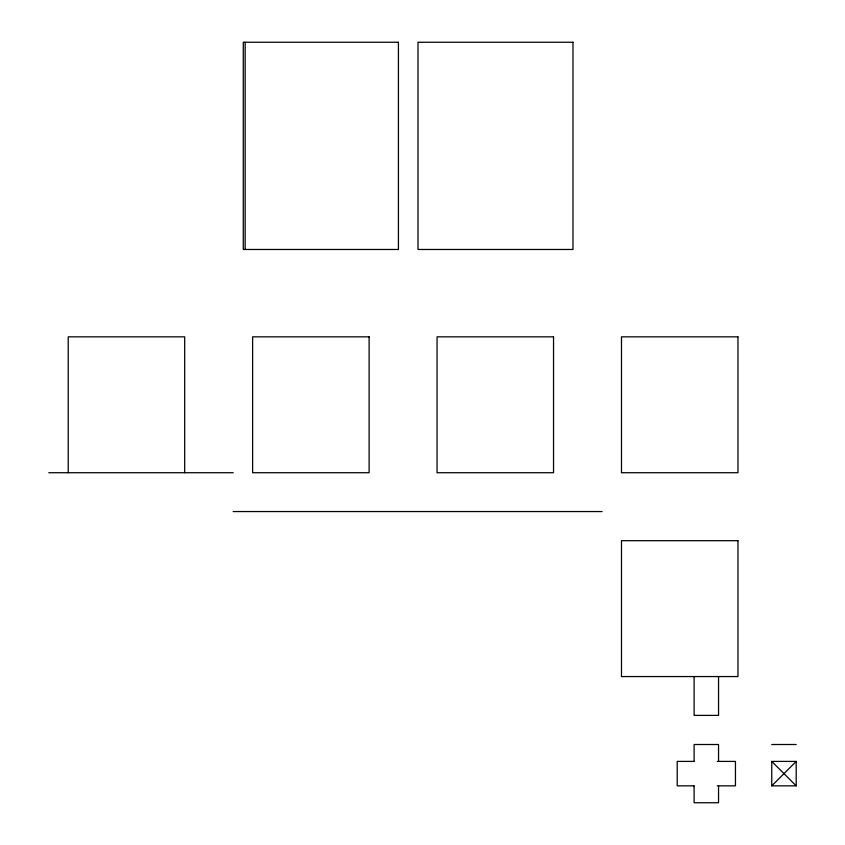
<?xml version="1.0" encoding="UTF-8"?>
<svg xmlns="http://www.w3.org/2000/svg" width="845" height="845" viewBox="0 0 845 845"><rect width="100%" height="100%" fill="white"/><g stroke="black" fill="none" stroke-linecap="round" stroke-linejoin="round"><path stroke-width="1.27" d="M771.76 785.85L796.201 761.408L771.76 761.408L771.76 785.85L796.201 785.85L796.201 761.408M48.799 472.725L233.22 472.725M233.22 511.552L602.073 511.552M771.76 744.508L796.201 744.508M694.03 761.408L677.204 761.408L677.204 785.85L694.03 785.85M717.331 761.408L735.446 761.408L735.446 785.85L717.331 785.85M771.76 761.408L796.201 785.85M718.546 676.56L718.546 715.388L694.104 715.388L694.104 676.56M718.546 761.334L718.546 744.508L694.104 744.508L694.104 761.334M718.546 785.924L718.546 802.75L694.104 802.75L694.104 785.924M245.166 42.25L245.166 249.476M184.685 472.725L184.685 336.838L68.213 336.838L68.213 472.725M398.428 42.25L243.286 42.25L243.286 249.476L398.428 249.476L398.428 42.25M572.973 42.25L418 42.25L418 249.476L572.973 249.476L572.973 42.25M369.117 336.838L252.634 336.838L252.634 472.725L369.117 472.725L369.117 336.838M553.538 336.838L437.055 336.838L437.055 472.725L553.538 472.725L553.538 336.838M737.96 336.838L621.487 336.838L621.487 472.725L737.96 472.725L737.96 336.838M737.96 540.673L621.487 540.673L621.487 676.56L737.96 676.56L737.96 540.673"/></g></svg>
